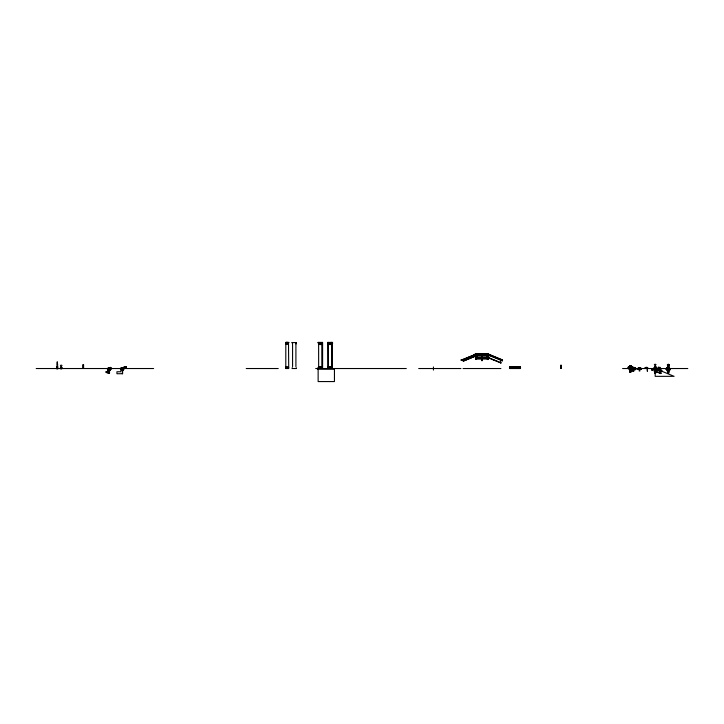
<?xml version="1.0" encoding="UTF-8"?>
<svg xmlns="http://www.w3.org/2000/svg" width="724" height="724" viewBox="0 0 724 724"><rect width="100%" height="100%" fill="white"/><g stroke="black" fill="none" stroke-linecap="round" stroke-linejoin="round"><path stroke-width="1.09" d="M109.668 369.43L111.324 368.978L111.134 368.118L109.668 368.444L109.668 369.828L107.776 369.883L107.74 370.579M475.84 354.66L462.075 360.38L461.387 359.991M463.288 361.186L463.288 360.163L463.604 360.778M498.981 359.167L501.94 360.398L500.963 359.991M502.492 360.787L501.479 360.371L502.492 360.787L502.492 359.9M631.283 370.588L631.283 367.738M639.202 368.045L639.654 367.575M639.573 369.113L639.455 367.765L641.165 368.263L640.821 369.493L639.898 369.231M647.22 367.566L647.012 368.127M646.659 368.235C648.043 366.815 647.012 371.303 647.446 367.765M106.12 372.009L109.342 372.009L109.007 373.385A2.724 2.724 0 0 0 109.342 373.303L109.469 368.489M288.306 343.592L288.767 342.434C284.496 341.23 284.686 344.072 288.387 343.122M632.921 367.475C632.296 367.638 628.269 365.285 631.437 366.235M637.962 368.453L639.564 367.955L641.111 368.453L639.455 367.882M629.971 372.335L630.839 372.263M634.206 368.416L634.233 367.629L634.867 367.846L634.287 368.362M654.84 367.312L654.704 367.711M655.917 367.222L656.387 367.674L654.46 367.222M659.836 367.222L660.306 367.656L658.378 367.222M322.307 343.022L321.918 343.529L318.171 343.049M667.211 367.783L667.32 368.426M667.356 367.168L668.062 366.407L667.682 366.869M654.125 367.765L654.36 367.258M658.062 367.765L658.279 367.258M655.501 368.109L654.93 367.702M661.7 370.679L655.546 367.692M107.74 369.883L108.31 368.95M122.926 370.417C122.184 371.946 122.555 365.837 122.718 369.692M288.632 367.448L285.718 367.439L285.591 368.525L288.722 368.525L288.505 343.701M669.13 365.186L668.668 366.29M668.904 365.72C670.759 364.244 665.7 363.683 667.845 365.937M122.428 368.435C118.41 369.982 124.809 370.905 122.935 369.475L122.573 369.828M285.79 367.43L285.808 343.647L288.451 343.8M660.768 373.629L655.6 371.367L661.121 373.457M669.175 365.385C668.189 362.208 666.985 366.48 667.799 366.29M56.852 364.887L57.259 361.765L57.667 364.887M655.546 371.783C656.541 367.729 653.835 367.729 654.831 371.783M475.876 353.855L475.912 358.154M488.646 358.108L488.691 354.19L502.492 359.918A1.032 1.032 0 0 0 501.985 359.909L489.189 354.615M634.206 368.127L632.83 368.317M655.283 367.792L655.03 369.032L661.229 371.593M655.392 367.792L655.139 369.032L655.12 367.711L651.654 369.258L652.107 370.353L654.822 369.222M655.528 367.792L651.709 369.394M660.641 373.457L661.112 371.186L661.627 371.186M661.374 370.263L654.749 368.254L674.089 376.344L655.193 376.344L655.193 371.874M661.591 370.362L661.184 371.783L655.754 369.53L655.645 368.887M632.179 367.104L632.713 367.312L632.179 366.996L631.391 368.416M629.391 366.588L631.545 366.353L631.066 366.643M629.21 366.462L631.301 366.181M667.392 367.213L667.085 367.738L667.89 367.294M644.885 367.611L646.912 367.24M654.387 367.611L654.523 367.765M110.22 370L110.627 369.466M648.071 368.235L647.328 367.964M634.124 367.973L633.726 367.711L634.206 367.711M633.98 370.987L634.64 368.724L634.025 369.213L634.206 367.602L634.713 367.801M634.776 368.163L634.677 367.602L630.405 366.344M285.962 367.122L288.342 367.086M631.989 367.584L632.233 367.014M632.197 366.842L630.93 366.724M486.926 355.222L489.379 354.959L488.754 355.222M488.121 354.851L502.492 360.398M501.524 359.991L501.343 360.443L487.84 354.851M628.839 367.656L628.749 366.706L629.871 366.724M628.694 366.787L629.002 366.634M630.568 367.24L632.387 367.991M630.767 368.073L632.115 368.634L630.767 368.163L631.102 367.349M631.572 367.548L631.971 366.76M632.604 367.466L631.962 369.014L630.767 368.426M658.496 369.819L658.731 369.24M661.953 370.788L654.749 368.226M632.115 367.321L632.631 367.502L630.405 366.625L630.423 367.873M631.844 367.747L632.333 366.824M656.062 371.783L656.071 368.878L654.306 368.878L654.324 371.783M510.049 368.525L510.266 368.045M668.451 367.502L668.451 368.127L670.324 368.969L668.65 368.208M669.863 369.946L670.433 368.724M519.696 368.045L510.248 368.091M629.69 366.29L630.179 366.072M654.306 364.697L655.166 364.154L656.071 364.697M634.296 367.72L635.998 368.67L635.274 369.81L634.495 369.231M639.536 369.267L639.536 367.729L639.202 368.109C637.699 368.181 640.776 367.168 639.455 368.109M487.252 354.108L487.27 357.665M60.327 365.548L61.169 365.059L62.02 365.548M288.315 343.239L285.935 343.122M121.949 368.806L120.845 369.502L120.845 371.783L116.935 371.756L116.935 373.738L122.609 373.738L122.609 370.48L123.913 369.358L122.854 370.353M510.149 368.281L519.841 368.29L510.13 368.281M631.084 366.072L630.323 367.213M630.903 366.398L628.296 367.711L630.007 367.104M667.428 368.245C667.103 367.186 670.84 367.376 668.668 367.702M108.329 368.969L107.804 371.774M109.433 368.525L110.835 368.082M109.433 369.883L110.292 369.466L109.786 370.344M629.228 366.57L629.735 366.072M629.256 366.606L629.961 366.082M632.658 367.43C630.74 367.294 630.323 365.819 630.323 366.978M630.541 366.199L631.02 366.072M628.396 367.964L630.477 367.086M630.034 370.588C628.966 363.421 632.957 371.077 630.07 370.625M638.097 368.923L639.618 368.272M639.455 368.733L641.03 368.742M639.618 368.607L639.5 369.131M667.7 368.127L668.071 367.222L668.017 368.127L666.143 368.969L667.872 367.774M667.944 367.548L667.456 367.566M667.428 368.299L667.881 367.702M668.487 367.222L668.967 366.959L668.768 368.127M668.551 367.702L669.057 367.231M669.148 368.426L669.401 367.539M669.076 368.172L668.904 367.702M629.952 366.199L631.047 366.244M630.323 367.358L628.459 368.109L630.233 367.24M288.641 367.774L285.591 367.801M488.202 354.208L488.664 354.163M486.673 357.339L486.772 354.253L486.555 357.765L477.378 357.756M667.818 371.747L667.872 368.652L666.686 368.588M631.011 371.077C630.55 372.589 628.812 370.679 631.038 370.932M669.067 371.747L669.112 368.869L669.781 368.588C672.288 368.235 662.424 369.095 667.664 368.181M110.021 369.466L109.496 369.819L109.541 373.24M110.093 370.172L109.659 370.344M285.826 343.61L288.478 343.601M461.224 359.937L461.459 360.353L461.215 359.9M668.315 366.996L668.741 367.367M668.315 367.222L667.727 367.367M634.179 369.159L634.233 367.584M668.533 371.747L668.858 368.76L668.849 370.154M109.342 369.819L108.039 370.471L109.342 370.471L108.039 369.819L108.039 371.774L109.342 371.122L108.039 371.122L109.342 371.774L106.075 371.747M628.731 366.842L629.228 367.548M667.99 367.81L666.035 368.724L666.605 369.946M666.062 368.788L667.99 367.882M666.279 369.24L667.709 368.344M666.315 369.321L667.971 368.543M666.469 369.647L667.619 369.113M666.569 369.873L667.619 369.385M476.301 358.145L476.32 353.855M478.283 354.479L478.283 353.855L475.568 353.855L475.568 354.479L461.496 360.362L462.944 360.434L476.718 354.959M461.894 360.226L462.908 360.389M462.374 360.226L462.889 360.009M475.668 354.498L473.921 355.222L477.007 355.222M654.016 368.489L655.111 368.036L651.718 369.412M667.419 371.756L667.356 368.869L669.781 368.607M475.731 354.271L461.188 360.072M461.469 360.38L475.478 354.416M465.559 359.158L462.573 360.389L475.659 355.031M463.288 360.778L475.84 355.719M463.288 361.077L475.749 355.982L463.46 361.068M488.456 355.113L488.275 358.108M628.631 366.95L628.07 367.258L628.622 367.122M630.378 366.561L628.142 367.43L628.839 369.014L630.034 368.426M629.862 367.285L628.839 367.593M628.586 368.407L630.034 367.81M628.676 368.634L630.034 368.073L629.699 367.349M628.713 368.706L630.034 368.163M651.881 369.819L655.301 368.634M652.007 370.118L655.111 368.833L661.401 371.294M123.686 367.566L120.22 368.815L125.922 366.534L126.329 367.665L122.718 368.978M125.949 366.625L120.103 368.498M126.13 367.122L121.777 368.254L121.958 368.715L126.157 367.186M126.248 367.43L122.039 368.959L121.713 368.063M121.116 369.068L122.474 368.579M120.166 368.543L123.623 367.385L120.193 368.616M660.94 370.815L661.528 370.552M107.116 368.453L110.627 367.43M107.161 368.724L110.681 367.611M110.799 367.982L108.745 368.226L108.319 368.941M109.668 368.724L110.908 368.326M110.989 368.57L109.668 368.978L111.007 368.643L110.6 367.358M629.672 370.67L631.201 370.652M639.518 367.729L637.907 368.263L638.26 369.493L639.174 369.231M638.043 368.742L639.346 368.335M638.079 368.86L639.455 368.48M638.17 369.177L639.174 368.896M638.233 369.412L639.174 369.149M109.668 369.095L111.27 368.733M629.889 366.552L630.396 366.48M321.918 343.411L318.56 343.411M331.827 343.411C320.162 343.61 341.809 343.303 327.863 342.696M327.845 368.525L327.746 342.434L328.397 342.434M292.27 367.674L292.053 368.525L296.424 368.525L296.216 367.674M318.108 368.525L318.316 367.674M328.062 367.674L332.072 367.674M631.645 367.376L630.477 367.376L632.342 368.109M560.91 365.222L560.901 368.435M327.746 342.434L332.379 342.434L332.28 368.525M285.573 342.543L288.767 342.533L285.627 342.615M322.47 342.579L318.008 342.452L322.596 342.434L322.596 368.525M327.746 342.579L332.379 342.452L331.728 342.434M285.627 342.823L288.695 342.823M285.98 343.918L288.333 343.918M292.442 344.117L292.614 343.628M296.044 344.117L295.872 343.628M318.488 344.117L321.99 344.117M328.234 344.117L331.9 344.117M292.577 344.524L292.577 366.625M295.908 344.524L295.908 366.625M331.764 344.524L328.37 344.524L328.397 366.625L331.764 366.625M486.772 354.271L477.161 354.253L477.261 357.339L477.261 354.317M476.682 354.407L488.266 354.498M477.36 354.588L486.582 354.588M477.36 354.787L486.582 354.787M486.953 354.851L487.469 354.95M474.229 355.113L474.89 355.113M477.333 355.041L486.6 355.041M477.36 357.158L486.582 357.122M476.682 357.312L487.252 357.348M476.664 357.511L487.27 357.502M487.27 357.638L476.664 357.638L476.682 354.108L476.718 358.118M488.329 357.873L500.881 362.977M476.356 358.054L487.587 358.054L487.469 354.127L475.216 354.127L475.216 354.66L476.98 354.66L476.98 354.127M476.492 358.172L487.361 358.244M475.623 358.353L476.564 358.353M487.198 358.407L488.474 358.407M475.623 358.452L476.564 358.452M486.908 358.57L477.026 358.57L486.908 358.57L486.908 355.9M487.198 358.543L488.474 358.543M475.749 358.887L487.361 358.787L487.361 355.041M475.749 358.95L476.446 358.95M475.749 359.176L476.446 359.176M487.361 359.385L488.311 359.385M487.361 359.502L488.311 359.502M481.704 359.991L482.229 359.991M482.229 360.244L481.731 360.443L482.22 360.443L482.229 357.665M493.442 360.244L493.967 360.226M482.229 360.38L481.704 360.38L481.704 357.665M493.442 360.38L493.949 360.443M482.048 360.706L482.048 354.298M561.118 365.222L561.154 368.435M560.783 365.973L561.263 365.846M56.617 366.082L57.902 366.082M654.768 366.009L655.609 366.009M654.74 366.19L655.636 366.19M56.888 366.407L57.63 366.407M654.74 366.29L655.636 366.29M56.888 366.498L57.63 366.498M509.696 366.733L520.275 366.688M509.678 366.769L520.284 366.769L509.678 367.059M654.469 366.815L655.908 366.815M60.689 366.996L61.658 366.996M510.375 367.014L519.597 367.014M654.469 366.959L655.908 366.959M56.888 367.149L57.63 367.149M60.671 367.095L61.676 367.095M667.591 367.068C670.37 367.62 667.392 365.575 668.831 366.878M56.843 367.303L57.676 367.303M60.735 367.204L61.603 367.204M285.79 367.231L288.532 367.231M667.383 367.303L669.057 367.711M509.786 367.466L509.37 367.873L520.601 367.873L520.113 367.059M519.615 367.466L510.402 367.457L510.402 366.697M667.6 367.349L668.867 367.349M655.663 367.53L654.677 367.548L654.677 368.208M60.445 367.729L61.902 367.729M318.108 367.683L322.37 367.683L322.37 368.525M647.627 367.765L647.102 367.765L647.754 368.145M56.644 367.828L57.875 367.937M60.445 367.873L61.902 367.873M561.263 367.882L560.783 368.172L560.765 365.385M560.765 367.955L561.29 367.973M56.671 368.127L57.848 368.127M60.327 368.127L62.011 368.127M36.2 368.525L153.597 368.525M246.232 368.525L256.079 368.525M256.323 368.525L261.346 368.525M261.599 368.525L262.721 368.525M262.984 368.525L273.292 368.525M273.554 368.525L278.242 368.525M315.709 368.525L406.3 368.525M418.707 368.525L460.935 368.525M463.052 368.525L500.881 368.525M622.577 368.525L687.8 368.525M639.446 368.733L639.174 370.987M639.627 368.733L639.898 370.987M647.283 368.733L647.365 371.303L647.446 368.733M56.753 368.914L57.766 368.914M60.671 368.914L61.676 368.914M639.301 369.086L639.889 368.987M639.301 369.041L640.84 369.412M334.443 369.177L317.483 369.177L317.483 368.525M655.754 369.53L655.872 369.005M667.962 369.611L667.781 370.245M108.039 370.797L109.342 370.797M629.699 370.932L631.102 370.932M661.293 371.403L655.093 368.842M629.925 371.638L630.857 371.629M654.514 371.874L655.872 371.874M654.514 372.082L655.872 372.082M667.591 372.055L668.876 372.055M654.568 372.217L655.808 372.217M667.591 372.19L668.876 372.19M654.731 372.797L655.645 372.797M667.763 372.769L668.705 372.851M654.731 373.059L655.645 373.059M667.763 373.032L668.705 373.032M654.731 373.177L655.645 373.177M667.763 373.15L668.705 373.15M634.541 367.783L632.83 367.81L632.821 369.095L633.771 369.104M632.83 368.018L634.378 368.027M632.821 368.444L634.26 368.453M632.821 368.507L635.591 369.312M632.821 368.769L633.862 368.778M632.821 369.014L633.79 369.023M321.818 342.434L322.47 342.452M655.473 367.656L661.483 370.362M655.754 367.33L655.491 367.222M107.025 372.706L107.025 372.706A1.33 1.33 0 0 1 105.939 372.136M639.536 368.525L640.975 368.923M639.898 368.896L640.903 369.177M630.396 367.376L634.441 368.561M633.943 368.516L633.274 370.788L631.283 370.199M634.514 369.168L633.952 368.95L635.446 369.539M631.283 370.389L633.455 371.023M631.283 370.525L633.527 371.186M630.912 367.05L630.477 366.588M668.596 368.652L669.148 368.869M667.872 368.869L667.619 370.154M656.903 369.276L661.51 371.294M630.477 366.878L632.505 367.711M630.939 367.285L632.097 367.683M632.215 368.407L630.161 367.919M500.963 360.443L500.51 360.253L500.881 363.149M486.953 355.004L487.469 355.222M488.718 357.683L500.881 362.715M668.478 367.81L670.116 368.57M668.478 367.882L670.406 368.788M668.614 368.507L670.189 369.24M668.496 368.543L670.116 369.412M668.849 369.113L669.999 369.647M668.849 369.385L669.899 369.873M668.152 366.715L667.6 367.521M634.523 367.837L635.953 368.724M634.532 368.073L635.844 368.914M635.799 368.978L634.631 368.245L635.69 369.159M108.003 373.068L108.039 373.095A1.529 1.529 0 0 0 108.663 373.466A1.448 1.448 0 0 0 108.998 373.385L108.691 372.009L108.691 373.403M629.409 368.416L628.441 366.968L628.921 367.756M519.923 368.525L519.57 366.697M668.596 367.774L668.596 368.308M655.645 367.258L655.7 368.208M655.265 367.738L655.265 369.023M630.396 366.027L630.396 368.1M629.518 367.738L629.518 370.588M561.29 365.385L561.263 368.172M520.375 367.873L520.375 368.525L509.587 368.525L509.587 367.873M515.153 366.778L515.162 367.466M514.818 366.778L514.8 367.466M488.365 354.479L488.365 353.855L485.65 353.855L485.65 354.479M487.469 353.946L475.252 353.638L476.935 353.565M487.098 354.47L487.098 357.629M481.922 354.298L481.885 357.339M481.867 357.493L481.84 360.706L481.795 354.362M477.378 354.425L477.378 357.765M476.464 354.127L476.464 354.796M476.573 355.041L476.573 358.787M475.731 354.127L475.731 354.66M475.478 355.113L475.478 358.118M433.441 366.959L433.441 370.091M334.443 368.525L334.443 381.566L318.135 381.566L318.135 369.177M331.891 344.389L328.234 344.289M331.728 343.628L331.728 344.117M331.728 344.524L331.728 366.625M328.397 343.628L328.397 344.117M322.352 342.696L318.126 342.696M321.981 344.289L318.497 344.389M321.818 343.628L321.818 344.117M318.66 343.628L318.66 344.117M296.523 342.579L291.962 342.579M296.406 342.696L295.971 343.529M292.514 343.529L292.071 342.696M286.704 367.801L286.704 368.525M122.41 369.828L122.41 373.738M107.776 369.883L107.776 371.575M83.604 368.525L83.568 364.606L83.097 364.606L83.106 368.525M83.378 364.606L83.423 368.525M83.269 364.606L83.224 368.525M107.125 372.661A2.181 2.181 0 0 1 108.048 373.005M561.29 367.783L560.765 368.109L561.29 367.72M321.845 344.524L318.623 344.524L318.66 366.625L321.845 366.625L321.818 344.524M488.311 359.122L487.361 359.122L488.311 359.204M322.089 366.869L318.379 367.14L322.089 366.869M332.008 366.869L328.126 367.14L332.008 366.869M669.112 367.774L667.356 367.774L667.329 368.344L669.112 368.308L669.112 367.774M630.875 371.91L629.925 372.027L630.875 371.91"/></g></svg>
